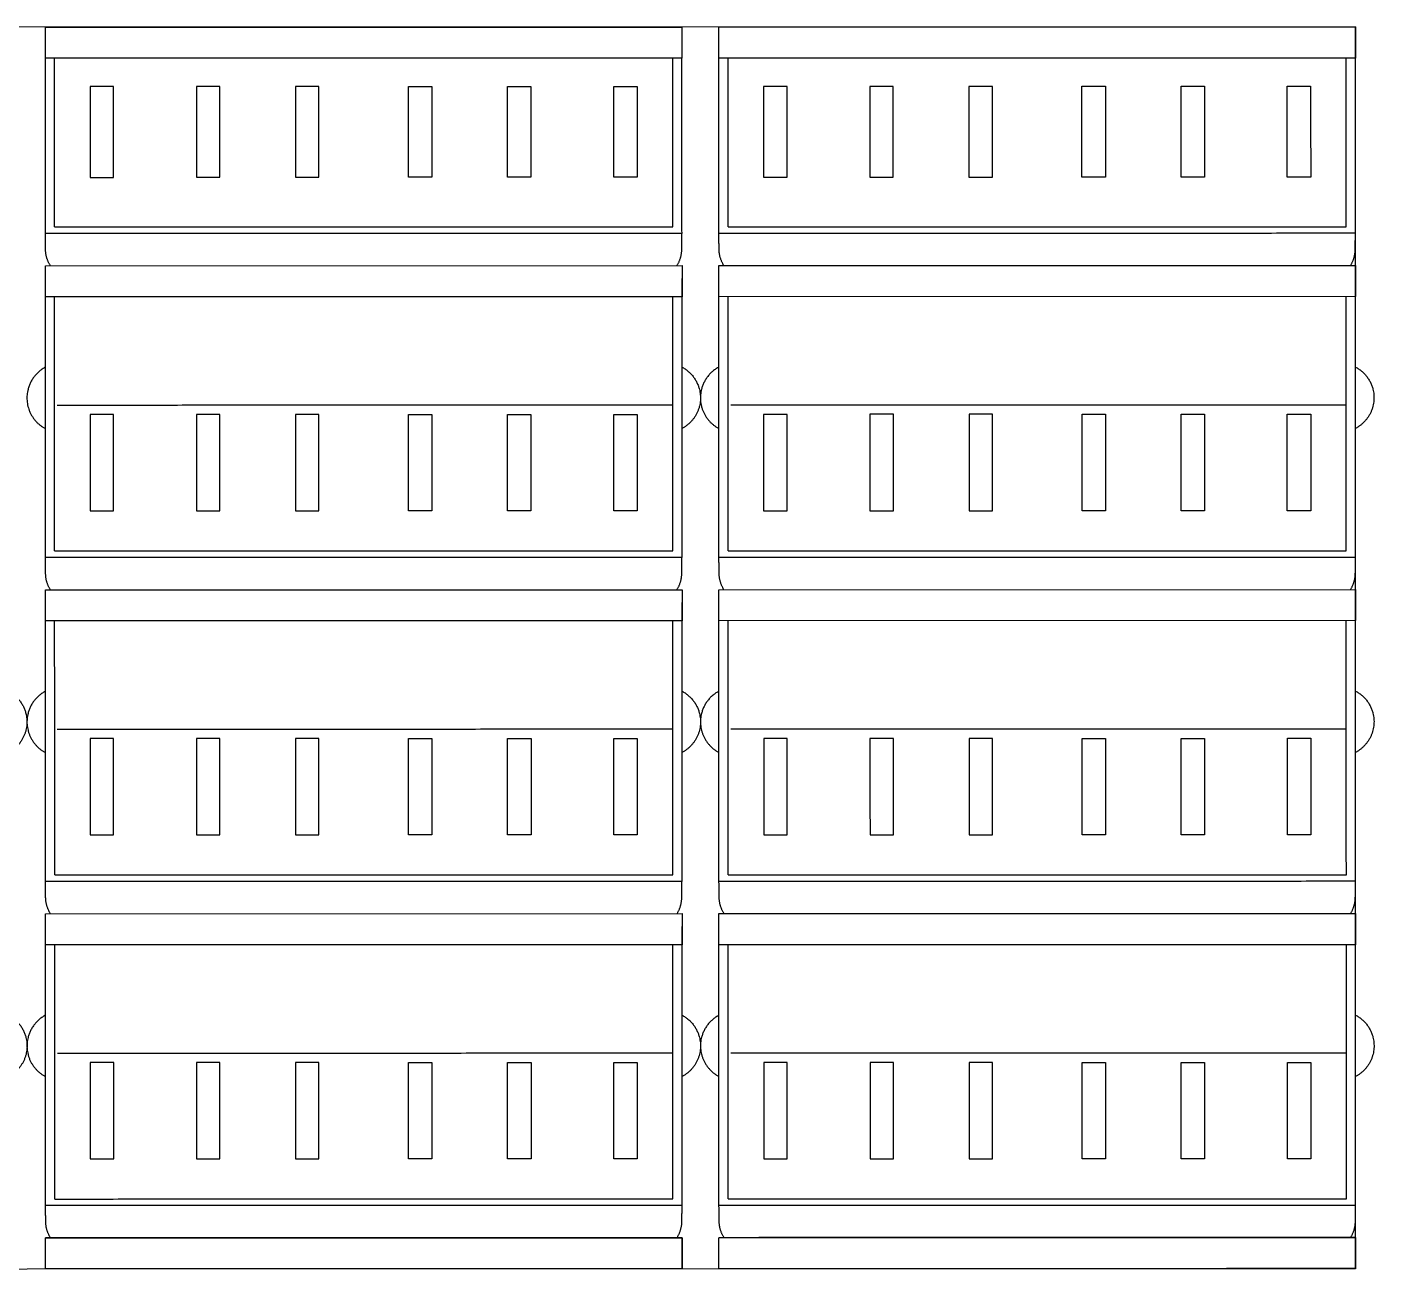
# Model space of a CAD drawing. Header units: millimetres. Extents: x 340 to 1003762, y 22 to 362022.
# Drawn here: x 613478 to 614754, y 269058 to 270234 of the extents above; entities that cross this region are included whole.
import ezdxf

# ---------------------------------------------------------------- set-up
doc = ezdxf.new("R2010")
doc.units = ezdxf.units.MM
for name, color, linetype in [('A-DEMOLICION SV', 40, 'Continuous'), ('LSBB_P_002 - PLANTA 1° NIVEL SALA DE VENTAS$0$A-LAYOUT', 7, 'Continuous'), ('LSBB_P_002 - PLANTA 1° NIVEL SALA DE VENTAS$0$A-SALA-MUEB-ESPC', 1, 'Continuous')]:
    doc.layers.add(name, color=color, linetype=linetype)

# ---------------------------------------------------------------- blocks, each defined once
blk = doc.blocks.new('LSBB_P_002 - PLANTA 1° NIVEL SALA DE VENTAS$0$SVLY')
at = {"layer": 'LSBB_P_002 - PLANTA 1° NIVEL SALA DE VENTAS$0$A-SALA-MUEB-ESPC', "elevation": 0}
for points in [[(1037.9549, 283.1668), (1037.9547, 284.3424), (1035.4393, 284.342), (1035.4395, 283.1664)], [(1036.7145, 284.3422), (1037.3171, 284.3423), (1037.3171, 284.3128), (1036.7145, 284.3128)], [(1037.3521, 284.3423), (1037.9547, 284.3424), (1037.9547, 284.3129), (1037.3521, 284.3128)], [(1036.7145, 284.1163), (1037.3172, 284.1164), (1037.3172, 284.0869), (1036.7145, 284.0869)], [(1037.3521, 284.1164), (1037.9547, 284.1165), (1037.9548, 284.087), (1037.3521, 284.0869)], [(1036.7146, 283.8095), (1037.3172, 283.8096), (1037.3172, 283.7802), (1036.7146, 283.7801)], [(1037.3522, 283.8096), (1037.9548, 283.8097), (1037.9548, 283.7803), (1037.3522, 283.7802)], [(1036.7146, 283.5028), (1037.3172, 283.5029), (1037.3172, 283.4734), (1036.7146, 283.4733)], [(1037.3522, 283.5029), (1037.9548, 283.503), (1037.9548, 283.4735), (1037.3522, 283.4734)], [(1036.7147, 283.196), (1037.3173, 283.1961), (1037.3173, 283.1667), (1036.7147, 283.1666)], [(1037.3522, 283.1961), (1037.9549, 283.1962), (1037.9549, 283.1668), (1037.3522, 283.1667)]]:
    blk.add_lwpolyline(points, close=True, dxfattribs=at)
at = {"layer": 'LSBB_P_002 - PLANTA 1° NIVEL SALA DE VENTAS$0$A-SALA-MUEB-ESPC'}
for points in [[(1036.7145, 284.1471, 0), (1036.7145, 284.2599, 0), (1036.7145, 284.3128, 0)], [(1036.7233, 284.153, 0), (1036.7233, 284.2629, 0), (1036.7233, 284.3128, 0)], [(1037.3084, 284.1531, 0), (1037.3084, 284.263, 0), (1037.3084, 284.3128, 0)], [(1037.3172, 284.1472, 0), (1037.3171, 284.26, 0), (1037.3171, 284.3128, 0)], [(1037.3521, 284.1472, 0), (1037.3521, 284.26, 0), (1037.3521, 284.3128, 0)], [(1037.3609, 284.1531, 0), (1037.3609, 284.263, 0), (1037.3609, 284.3129, 0)], [(1037.946, 284.1532, 0), (1037.946, 284.2631, 0), (1037.9459, 284.3129, 0)], [(1037.9547, 284.1473, 0), (1037.9547, 284.2601, 0), (1037.9547, 284.3129, 0)], [(1036.779, 284.286, 0), (1036.768, 284.286, 0), (1036.7569, 284.286, 0)], [(1036.7569, 284.286, 0), (1036.7569, 284.214, 0), (1036.7569, 284.1999, 0)], [(1036.7791, 284.1999, 0), (1036.7791, 284.214, 0), (1036.779, 284.286, 0)], [(1036.8796, 284.286, 0), (1036.8686, 284.286, 0), (1036.8575, 284.286, 0)], [(1036.8575, 284.286, 0), (1036.8575, 284.214, 0), (1036.8575, 284.2, 0)], [(1036.8796, 284.2, 0), (1036.8796, 284.214, 0), (1036.8796, 284.286, 0)], [(1036.9734, 284.2861, 0), (1036.9623, 284.2861, 0), (1036.9512, 284.286, 0)], [(1036.9512, 284.286, 0), (1036.9512, 284.214, 0), (1036.9512, 284.2, 0)], [(1036.9734, 284.2, 0), (1036.9734, 284.214, 0), (1036.9734, 284.2861, 0)], [(1037.0582, 284.2861, 0), (1037.0693, 284.2861, 0), (1037.0804, 284.2861, 0)], [(1037.0583, 284.2, 0), (1037.0582, 284.214, 0), (1037.0582, 284.2861, 0)], [(1037.0804, 284.2861, 0), (1037.0804, 284.214, 0), (1037.0804, 284.2, 0)], [(1037.152, 284.2861, 0), (1037.1631, 284.2861, 0), (1037.1742, 284.2861, 0)], [(1037.152, 284.2, 0), (1037.152, 284.214, 0), (1037.152, 284.2861, 0)], [(1037.1742, 284.2861, 0), (1037.1742, 284.214, 0), (1037.1742, 284.2, 0)], [(1037.2526, 284.2861, 0), (1037.2637, 284.2861, 0), (1037.2748, 284.2861, 0)], [(1037.2526, 284.2, 0), (1037.2526, 284.2141, 0), (1037.2526, 284.2861, 0)], [(1037.2748, 284.2861, 0), (1037.2748, 284.2141, 0), (1037.2748, 284.2, 0)], [(1037.4166, 284.2861, 0), (1037.4056, 284.2861, 0), (1037.3945, 284.2861, 0)], [(1037.3945, 284.2861, 0), (1037.3945, 284.2141, 0), (1037.3945, 284.2, 0)], [(1037.4166, 284.2, 0), (1037.4166, 284.2141, 0), (1037.4166, 284.2861, 0)], [(1037.5172, 284.2861, 0), (1037.5061, 284.2861, 0), (1037.4951, 284.2861, 0)], [(1037.4951, 284.2861, 0), (1037.4951, 284.2141, 0), (1037.4951, 284.2, 0)], [(1037.5172, 284.2, 0), (1037.5172, 284.2141, 0), (1037.5172, 284.2861, 0)], [(1037.611, 284.2861, 0), (1037.5999, 284.2861, 0), (1037.5888, 284.2861, 0)], [(1037.5888, 284.2861, 0), (1037.5888, 284.2141, 0), (1037.5888, 284.2001, 0)], [(1037.611, 284.2001, 0), (1037.611, 284.2141, 0), (1037.611, 284.2861, 0)], [(1037.6958, 284.2862, 0), (1037.7069, 284.2862, 0), (1037.718, 284.2862, 0)], [(1037.6958, 284.2001, 0), (1037.6958, 284.2141, 0), (1037.6958, 284.2862, 0)], [(1037.718, 284.2862, 0), (1037.718, 284.2141, 0), (1037.718, 284.2001, 0)], [(1037.7896, 284.2862, 0), (1037.8007, 284.2862, 0), (1037.8118, 284.2862, 0)], [(1037.7896, 284.2001, 0), (1037.7896, 284.2141, 0), (1037.7896, 284.2862, 0)], [(1037.8118, 284.2862, 0), (1037.8118, 284.2141, 0), (1037.8118, 284.2001, 0)], [(1037.8902, 284.2862, 0), (1037.9013, 284.2862, 0), (1037.9123, 284.2862, 0)], [(1037.8902, 284.2001, 0), (1037.8902, 284.2141, 0), (1037.8902, 284.2862, 0)], [(1037.9123, 284.2862, 0), (1037.9123, 284.2142, 0), (1037.9124, 284.2001, 0)], [(1036.7569, 284.1999, 0), (1036.768, 284.1999, 0), (1036.7791, 284.1999, 0)], [(1036.8575, 284.2, 0), (1036.8686, 284.2, 0), (1036.8796, 284.2, 0)], [(1036.9512, 284.2, 0), (1036.9623, 284.2, 0), (1036.9734, 284.2, 0)], [(1037.0804, 284.2, 0), (1037.0693, 284.2, 0), (1037.0583, 284.2, 0)], [(1037.1742, 284.2, 0), (1037.1631, 284.2, 0), (1037.152, 284.2, 0)], [(1037.2748, 284.2, 0), (1037.2637, 284.2, 0), (1037.2526, 284.2, 0)], [(1037.3945, 284.2, 0), (1037.4056, 284.2, 0), (1037.4166, 284.2, 0)], [(1037.4951, 284.2, 0), (1037.5061, 284.2, 0), (1037.5172, 284.2, 0)], [(1037.5888, 284.2001, 0), (1037.5999, 284.2001, 0), (1037.611, 284.2001, 0)], [(1037.718, 284.2001, 0), (1037.7069, 284.2001, 0), (1037.6958, 284.2001, 0)], [(1037.8118, 284.2001, 0), (1037.8007, 284.2001, 0), (1037.7896, 284.2001, 0)], [(1037.9124, 284.2001, 0), (1037.9013, 284.2001, 0), (1037.8902, 284.2001, 0)], [(1036.7233, 284.153, 0), (1037.0171, 284.1531, 0), (1037.3084, 284.1531, 0)], [(1037.3609, 284.1531, 0), (1037.6547, 284.1532, 0), (1037.946, 284.1532, 0)], [(1036.7145, 284.1471, 0), (1037.0172, 284.1471, 0), (1037.3172, 284.1472, 0)], [(1037.3521, 284.1472, 0), (1037.6547, 284.1472, 0), (1037.9547, 284.1473, 0)], [(1037.3172, 283.8404, 0), (1037.3172, 283.9824, 0), (1037.3172, 284.1043, 0)], [(1037.9548, 283.8405, 0), (1037.9548, 283.9825, 0), (1037.9547, 284.1044, 0)], [(1036.7146, 283.8403, 0), (1036.7145, 283.9823, 0), (1036.7145, 284.0869, 0)], [(1036.7233, 283.8463, 0), (1036.7233, 283.9766, 0), (1036.7233, 284.0869, 0)], [(1037.3084, 283.8463, 0), (1037.3084, 283.9766, 0), (1037.3084, 284.0869, 0)], [(1037.3521, 283.8404, 0), (1037.3521, 283.9824, 0), (1037.3521, 284.0869, 0)], [(1037.3609, 283.8464, 0), (1037.3609, 283.9767, 0), (1037.3609, 284.087, 0)], [(1037.946, 283.8464, 0), (1037.946, 283.9767, 0), (1037.946, 284.087, 0)], [(1037.3634, 283.9845, 0), (1037.6547, 283.9845, 0), (1037.946, 283.9846, 0)], [(1036.7258, 283.9844, 0), (1037.0171, 283.9845, 0), (1037.3084, 283.9845, 0)], [(1036.7791, 283.9755, 0), (1036.768, 283.9755, 0), (1036.7569, 283.9755, 0)], [(1036.7569, 283.9755, 0), (1036.7569, 283.9298, 0), (1036.7569, 283.8842, 0)], [(1036.7791, 283.8842, 0), (1036.7791, 283.9298, 0), (1036.7791, 283.9755, 0)], [(1036.8797, 283.9755, 0), (1036.8686, 283.9755, 0), (1036.8575, 283.9755, 0)], [(1036.8575, 283.9755, 0), (1036.8575, 283.9298, 0), (1036.8575, 283.8842, 0)], [(1036.8797, 283.8842, 0), (1036.8797, 283.9298, 0), (1036.8797, 283.9755, 0)], [(1036.9734, 283.9755, 0), (1036.9624, 283.9755, 0), (1036.9513, 283.9755, 0)], [(1036.9513, 283.9755, 0), (1036.9513, 283.9298, 0), (1036.9513, 283.8842, 0)], [(1036.9735, 283.8842, 0), (1036.9734, 283.9298, 0), (1036.9734, 283.9755, 0)], [(1037.0583, 283.9755, 0), (1037.0694, 283.9755, 0), (1037.0804, 283.9755, 0)], [(1037.0583, 283.8842, 0), (1037.0583, 283.9299, 0), (1037.0583, 283.9755, 0)], [(1037.0804, 283.9755, 0), (1037.0805, 283.9299, 0), (1037.0805, 283.8842, 0)], [(1037.152, 283.9755, 0), (1037.1631, 283.9755, 0), (1037.1742, 283.9755, 0)], [(1037.1521, 283.8842, 0), (1037.1521, 283.9299, 0), (1037.152, 283.9755, 0)], [(1037.1742, 283.9755, 0), (1037.1742, 283.9299, 0), (1037.1742, 283.8842, 0)], [(1037.2526, 283.9755, 0), (1037.2637, 283.9755, 0), (1037.2748, 283.9755, 0)], [(1037.2526, 283.8842, 0), (1037.2526, 283.9299, 0), (1037.2526, 283.9755, 0)], [(1037.2748, 283.9755, 0), (1037.2748, 283.9299, 0), (1037.2748, 283.8842, 0)], [(1037.4167, 283.9755, 0), (1037.4056, 283.9755, 0), (1037.3945, 283.9755, 0)], [(1037.3945, 283.9755, 0), (1037.3945, 283.9299, 0), (1037.3945, 283.8843, 0)], [(1037.4167, 283.8843, 0), (1037.4167, 283.9299, 0), (1037.4167, 283.9755, 0)], [(1037.5173, 283.9756, 0), (1037.5062, 283.9756, 0), (1037.4951, 283.9756, 0)], [(1037.4951, 283.9756, 0), (1037.4951, 283.9299, 0), (1037.4951, 283.8843, 0)], [(1037.5173, 283.8843, 0), (1037.5173, 283.9299, 0), (1037.5173, 283.9756, 0)], [(1037.611, 283.9756, 0), (1037.5999, 283.9756, 0), (1037.5889, 283.9756, 0)], [(1037.5889, 283.9756, 0), (1037.5889, 283.9299, 0), (1037.5889, 283.8843, 0)], [(1037.611, 283.8843, 0), (1037.611, 283.9299, 0), (1037.611, 283.9756, 0)], [(1037.6959, 283.9756, 0), (1037.707, 283.9756, 0), (1037.718, 283.9756, 0)], [(1037.6959, 283.8843, 0), (1037.6959, 283.9299, 0), (1037.6959, 283.9756, 0)], [(1037.718, 283.9756, 0), (1037.718, 283.93, 0), (1037.718, 283.8843, 0)], [(1037.7896, 283.9756, 0), (1037.8007, 283.9756, 0), (1037.8118, 283.9756, 0)], [(1037.7896, 283.8843, 0), (1037.7896, 283.93, 0), (1037.7896, 283.9756, 0)], [(1037.8118, 283.9756, 0), (1037.8118, 283.93, 0), (1037.8118, 283.8843, 0)], [(1037.8902, 283.9756, 0), (1037.9013, 283.9756, 0), (1037.9124, 283.9756, 0)], [(1037.8902, 283.8843, 0), (1037.8902, 283.93, 0), (1037.8902, 283.9756, 0)], [(1037.9124, 283.9756, 0), (1037.9124, 283.93, 0), (1037.9124, 283.8843, 0)], [(1036.7569, 283.8842, 0), (1036.768, 283.8842, 0), (1036.7791, 283.8842, 0)], [(1036.8575, 283.8842, 0), (1036.8686, 283.8842, 0), (1036.8797, 283.8842, 0)], [(1036.9513, 283.8842, 0), (1036.9624, 283.8842, 0), (1036.9735, 283.8842, 0)], [(1037.0805, 283.8842, 0), (1037.0694, 283.8842, 0), (1037.0583, 283.8842, 0)], [(1037.1742, 283.8842, 0), (1037.1631, 283.8842, 0), (1037.1521, 283.8842, 0)], [(1037.2748, 283.8842, 0), (1037.2637, 283.8842, 0), (1037.2526, 283.8842, 0)], [(1037.3945, 283.8843, 0), (1037.4056, 283.8843, 0), (1037.4167, 283.8843, 0)], [(1037.4951, 283.8843, 0), (1037.5062, 283.8843, 0), (1037.5173, 283.8843, 0)], [(1037.5889, 283.8843, 0), (1037.6, 283.8843, 0), (1037.611, 283.8843, 0)], [(1037.718, 283.8843, 0), (1037.707, 283.8843, 0), (1037.6959, 283.8843, 0)], [(1037.8118, 283.8843, 0), (1037.8007, 283.8843, 0), (1037.7896, 283.8843, 0)], [(1037.9124, 283.8843, 0), (1037.9013, 283.8843, 0), (1037.8902, 283.8843, 0)], [(1036.7233, 283.8463, 0), (1037.0171, 283.8463, 0), (1037.3084, 283.8463, 0)], [(1037.3609, 283.8464, 0), (1037.6547, 283.8464, 0), (1037.946, 283.8464, 0)], [(1036.7146, 283.8403, 0), (1037.0172, 283.8404, 0), (1037.3172, 283.8404, 0)], [(1037.3521, 283.8404, 0), (1037.6548, 283.8405, 0), (1037.9548, 283.8405, 0)], [(1036.7146, 283.5336, 0), (1036.7146, 283.6755, 0), (1036.7146, 283.7975, 0)], [(1037.3172, 283.5337, 0), (1037.3172, 283.6756, 0), (1037.3172, 283.7976, 0)], [(1037.3522, 283.5337, 0), (1037.3522, 283.6756, 0), (1037.3522, 283.7976, 0)], [(1037.9548, 283.5338, 0), (1037.9548, 283.6757, 0), (1037.9548, 283.7976, 0)], [(1036.7234, 283.5395, 0), (1036.7234, 283.6698, 0), (1036.7233, 283.7801, 0)], [(1037.3085, 283.5396, 0), (1037.3085, 283.6699, 0), (1037.3084, 283.7802, 0)], [(1037.361, 283.5396, 0), (1037.3609, 283.6699, 0), (1037.3609, 283.7802, 0)], [(1037.9461, 283.5397, 0), (1037.946, 283.67, 0), (1037.946, 283.7803, 0)], [(1036.7258, 283.6776, 0), (1037.0171, 283.6777, 0), (1037.3085, 283.6777, 0)], [(1036.7791, 283.6687, 0), (1036.7681, 283.6687, 0), (1036.757, 283.6687, 0)], [(1036.757, 283.6687, 0), (1036.757, 283.6231, 0), (1036.757, 283.5774, 0)], [(1036.7791, 283.5774, 0), (1036.7791, 283.6231, 0), (1036.7791, 283.6687, 0)], [(1036.8797, 283.6687, 0), (1036.8686, 283.6687, 0), (1036.8576, 283.6687, 0)], [(1036.8576, 283.6687, 0), (1036.8576, 283.6231, 0), (1036.8576, 283.5774, 0)], [(1036.8797, 283.5774, 0), (1036.8797, 283.6231, 0), (1036.8797, 283.6687, 0)], [(1036.9735, 283.6687, 0), (1036.9624, 283.6687, 0), (1036.9513, 283.6687, 0)], [(1036.9513, 283.6687, 0), (1036.9513, 283.6231, 0), (1036.9513, 283.5774, 0)], [(1036.9735, 283.5774, 0), (1036.9735, 283.6231, 0), (1036.9735, 283.6687, 0)], [(1037.0583, 283.6687, 0), (1037.0694, 283.6687, 0), (1037.0805, 283.6687, 0)], [(1037.0583, 283.5775, 0), (1037.0583, 283.6231, 0), (1037.0583, 283.6687, 0)], [(1037.0805, 283.6687, 0), (1037.0805, 283.6231, 0), (1037.0805, 283.5775, 0)], [(1037.1521, 283.6688, 0), (1037.1632, 283.6688, 0), (1037.1743, 283.6688, 0)], [(1037.1521, 283.5775, 0), (1037.1521, 283.6231, 0), (1037.1521, 283.6688, 0)], [(1037.1743, 283.6688, 0), (1037.1743, 283.6231, 0), (1037.1743, 283.5775, 0)], [(1037.2527, 283.6688, 0), (1037.2638, 283.6688, 0), (1037.2748, 283.6688, 0)], [(1037.2527, 283.5775, 0), (1037.2527, 283.6231, 0), (1037.2527, 283.6688, 0)], [(1037.2748, 283.6688, 0), (1037.2748, 283.6231, 0), (1037.2748, 283.5775, 0)], [(1037.3634, 283.6777, 0), (1037.6547, 283.6778, 0), (1037.946, 283.6778, 0)], [(1037.4167, 283.6688, 0), (1037.4056, 283.6688, 0), (1037.3946, 283.6688, 0)], [(1037.3946, 283.6688, 0), (1037.3946, 283.6231, 0), (1037.3946, 283.5775, 0)], [(1037.4167, 283.5775, 0), (1037.4167, 283.6231, 0), (1037.4167, 283.6688, 0)], [(1037.5173, 283.6688, 0), (1037.5062, 283.6688, 0), (1037.4951, 283.6688, 0)], [(1037.4951, 283.6688, 0), (1037.4951, 283.6232, 0), (1037.4952, 283.5775, 0)], [(1037.5173, 283.5775, 0), (1037.5173, 283.6232, 0), (1037.5173, 283.6688, 0)], [(1037.6111, 283.6688, 0), (1037.6, 283.6688, 0), (1037.5889, 283.6688, 0)], [(1037.5889, 283.6688, 0), (1037.5889, 283.6232, 0), (1037.5889, 283.5775, 0)], [(1037.6111, 283.5775, 0), (1037.6111, 283.6232, 0), (1037.6111, 283.6688, 0)], [(1037.6959, 283.6688, 0), (1037.707, 283.6688, 0), (1037.7181, 283.6688, 0)], [(1037.6959, 283.5775, 0), (1037.6959, 283.6232, 0), (1037.6959, 283.6688, 0)], [(1037.7181, 283.6688, 0), (1037.7181, 283.6232, 0), (1037.7181, 283.5776, 0)], [(1037.7897, 283.6688, 0), (1037.8008, 283.6688, 0), (1037.8118, 283.6688, 0)], [(1037.7897, 283.5776, 0), (1037.7897, 283.6232, 0), (1037.7897, 283.6688, 0)], [(1037.8118, 283.6688, 0), (1037.8118, 283.6232, 0), (1037.8119, 283.5776, 0)], [(1037.8903, 283.6689, 0), (1037.9013, 283.6689, 0), (1037.9124, 283.6689, 0)], [(1037.8903, 283.5776, 0), (1037.8903, 283.6232, 0), (1037.8903, 283.6689, 0)], [(1037.9124, 283.6689, 0), (1037.9124, 283.6232, 0), (1037.9124, 283.5776, 0)], [(1036.757, 283.5774, 0), (1036.7681, 283.5774, 0), (1036.7791, 283.5774, 0)], [(1036.8576, 283.5774, 0), (1036.8686, 283.5774, 0), (1036.8797, 283.5774, 0)], [(1036.9513, 283.5774, 0), (1036.9624, 283.5774, 0), (1036.9735, 283.5774, 0)], [(1037.0805, 283.5775, 0), (1037.0694, 283.5775, 0), (1037.0583, 283.5775, 0)], [(1037.1743, 283.5775, 0), (1037.1632, 283.5775, 0), (1037.1521, 283.5775, 0)], [(1037.2748, 283.5775, 0), (1037.2638, 283.5775, 0), (1037.2527, 283.5775, 0)], [(1037.3946, 283.5775, 0), (1037.4057, 283.5775, 0), (1037.4167, 283.5775, 0)], [(1037.4952, 283.5775, 0), (1037.5062, 283.5775, 0), (1037.5173, 283.5775, 0)], [(1037.5889, 283.5775, 0), (1037.6, 283.5775, 0), (1037.6111, 283.5775, 0)], [(1037.7181, 283.5776, 0), (1037.707, 283.5775, 0), (1037.6959, 283.5775, 0)], [(1037.8119, 283.5776, 0), (1037.8008, 283.5776, 0), (1037.7897, 283.5776, 0)], [(1037.9124, 283.5776, 0), (1037.9014, 283.5776, 0), (1037.8903, 283.5776, 0)], [(1036.7234, 283.5395, 0), (1037.0172, 283.5395, 0), (1037.3085, 283.5396, 0)], [(1037.361, 283.5396, 0), (1037.6548, 283.5396, 0), (1037.9461, 283.5397, 0)], [(1036.7146, 283.5336, 0), (1037.0172, 283.5336, 0), (1037.3172, 283.5337, 0)], [(1037.3522, 283.5337, 0), (1037.6548, 283.5337, 0), (1037.9548, 283.5338, 0)], [(1036.7146, 283.2268, 0), (1036.7146, 283.3688, 0), (1036.7146, 283.4907, 0)], [(1037.3173, 283.2269, 0), (1037.3173, 283.3689, 0), (1037.3172, 283.4908, 0)], [(1037.3522, 283.2269, 0), (1037.3522, 283.3689, 0), (1037.3522, 283.4908, 0)], [(1037.9549, 283.227, 0), (1037.9548, 283.3689, 0), (1037.9548, 283.4909, 0)], [(1036.7234, 283.2327, 0), (1036.7234, 283.363, 0), (1036.7234, 283.4733, 0)], [(1037.3085, 283.2328, 0), (1037.3085, 283.3631, 0), (1037.3085, 283.4734, 0)], [(1037.361, 283.2328, 0), (1037.361, 283.3631, 0), (1037.361, 283.4734, 0)], [(1037.9461, 283.2329, 0), (1037.9461, 283.3632, 0), (1037.9461, 283.4735, 0)], [(1036.7259, 283.3709, 0), (1037.0172, 283.3709, 0), (1037.3085, 283.371, 0)], [(1036.7792, 283.3619, 0), (1036.7681, 283.3619, 0), (1036.757, 283.3619, 0)], [(1036.757, 283.3619, 0), (1036.757, 283.3163, 0), (1036.757, 283.2707, 0)], [(1036.7792, 283.2707, 0), (1036.7792, 283.3163, 0), (1036.7792, 283.3619, 0)], [(1036.8798, 283.362, 0), (1036.8687, 283.362, 0), (1036.8576, 283.3619, 0)], [(1036.8576, 283.3619, 0), (1036.8576, 283.3163, 0), (1036.8576, 283.2707, 0)], [(1036.8798, 283.2707, 0), (1036.8798, 283.3163, 0), (1036.8798, 283.362, 0)], [(1036.9735, 283.362, 0), (1036.9624, 283.362, 0), (1036.9514, 283.362, 0)], [(1036.9514, 283.362, 0), (1036.9514, 283.3163, 0), (1036.9514, 283.2707, 0)], [(1036.9735, 283.2707, 0), (1036.9735, 283.3163, 0), (1036.9735, 283.362, 0)], [(1037.0584, 283.362, 0), (1037.0694, 283.362, 0), (1037.0805, 283.362, 0)], [(1037.0584, 283.2707, 0), (1037.0584, 283.3163, 0), (1037.0584, 283.362, 0)], [(1037.0805, 283.362, 0), (1037.0805, 283.3163, 0), (1037.0805, 283.2707, 0)], [(1037.1521, 283.362, 0), (1037.1632, 283.362, 0), (1037.1743, 283.362, 0)], [(1037.1521, 283.2707, 0), (1037.1521, 283.3164, 0), (1037.1521, 283.362, 0)], [(1037.1743, 283.362, 0), (1037.1743, 283.3164, 0), (1037.1743, 283.2707, 0)], [(1037.2527, 283.362, 0), (1037.2638, 283.362, 0), (1037.2749, 283.362, 0)], [(1037.2527, 283.2707, 0), (1037.2527, 283.3164, 0), (1037.2527, 283.362, 0)], [(1037.2749, 283.362, 0), (1037.2749, 283.3164, 0), (1037.2749, 283.2707, 0)], [(1037.3635, 283.371, 0), (1037.6548, 283.371, 0), (1037.9461, 283.3711, 0)], [(1037.4168, 283.362, 0), (1037.4057, 283.362, 0), (1037.3946, 283.362, 0)], [(1037.3946, 283.362, 0), (1037.3946, 283.3164, 0), (1037.3946, 283.2707, 0)], [(1037.4168, 283.2707, 0), (1037.4168, 283.3164, 0), (1037.4168, 283.362, 0)], [(1037.5173, 283.362, 0), (1037.5063, 283.362, 0), (1037.4952, 283.362, 0)], [(1037.4952, 283.362, 0), (1037.4952, 283.3164, 0), (1037.4952, 283.2708, 0)], [(1037.5174, 283.2708, 0), (1037.5174, 283.3164, 0), (1037.5173, 283.362, 0)], [(1037.6111, 283.3621, 0), (1037.6, 283.3621, 0), (1037.589, 283.3621, 0)], [(1037.589, 283.3621, 0), (1037.589, 283.3164, 0), (1037.589, 283.2708, 0)], [(1037.6111, 283.2708, 0), (1037.6111, 283.3164, 0), (1037.6111, 283.3621, 0)], [(1037.696, 283.3621, 0), (1037.707, 283.3621, 0), (1037.7181, 283.3621, 0)], [(1037.696, 283.2708, 0), (1037.696, 283.3164, 0), (1037.696, 283.3621, 0)], [(1037.7181, 283.3621, 0), (1037.7181, 283.3164, 0), (1037.7181, 283.2708, 0)], [(1037.7897, 283.3621, 0), (1037.8008, 283.3621, 0), (1037.8119, 283.3621, 0)], [(1037.7897, 283.2708, 0), (1037.7897, 283.3164, 0), (1037.7897, 283.3621, 0)], [(1037.8119, 283.3621, 0), (1037.8119, 283.3164, 0), (1037.8119, 283.2708, 0)], [(1037.8903, 283.3621, 0), (1037.9014, 283.3621, 0), (1037.9125, 283.3621, 0)], [(1037.8903, 283.2708, 0), (1037.8903, 283.3165, 0), (1037.8903, 283.3621, 0)], [(1037.9125, 283.3621, 0), (1037.9125, 283.3165, 0), (1037.9125, 283.2708, 0)], [(1036.757, 283.2707, 0), (1036.7681, 283.2707, 0), (1036.7792, 283.2707, 0)], [(1036.8576, 283.2707, 0), (1036.8687, 283.2707, 0), (1036.8798, 283.2707, 0)], [(1036.9514, 283.2707, 0), (1036.9625, 283.2707, 0), (1036.9735, 283.2707, 0)], [(1037.0805, 283.2707, 0), (1037.0695, 283.2707, 0), (1037.0584, 283.2707, 0)], [(1037.1743, 283.2707, 0), (1037.1632, 283.2707, 0), (1037.1521, 283.2707, 0)], [(1037.2749, 283.2707, 0), (1037.2638, 283.2707, 0), (1037.2527, 283.2707, 0)], [(1037.3946, 283.2707, 0), (1037.4057, 283.2707, 0), (1037.4168, 283.2707, 0)], [(1037.4952, 283.2708, 0), (1037.5063, 283.2708, 0), (1037.5174, 283.2708, 0)], [(1037.589, 283.2708, 0), (1037.6, 283.2708, 0), (1037.6111, 283.2708, 0)], [(1037.7181, 283.2708, 0), (1037.707, 283.2708, 0), (1037.696, 283.2708, 0)], [(1037.8119, 283.2708, 0), (1037.8008, 283.2708, 0), (1037.7897, 283.2708, 0)], [(1037.9125, 283.2708, 0), (1037.9014, 283.2708, 0), (1037.8903, 283.2708, 0)], [(1036.7234, 283.2327, 0), (1037.0172, 283.2328, 0), (1037.3085, 283.2328, 0)], [(1037.361, 283.2328, 0), (1037.6548, 283.2329, 0), (1037.9461, 283.2329, 0)], [(1036.7146, 283.2268, 0), (1037.0173, 283.2269, 0), (1037.3173, 283.2269, 0)], [(1037.3522, 283.2269, 0), (1037.6549, 283.227, 0), (1037.9549, 283.227, 0)], [(1037.3173, 283.1961, 0), (1037.016, 283.1961, 0), (1036.7147, 283.196, 0)], [(1036.7147, 283.1666, 0), (1036.7147, 283.1807, 0), (1036.7147, 283.196, 0)], [(1037.3173, 283.167, 0), (1037.3173, 283.1808, 0), (1037.3173, 283.1961, 0)], [(1037.9549, 283.1962, 0), (1037.6536, 283.1962, 0), (1037.3522, 283.1961, 0)], [(1037.3522, 283.1667, 0), (1037.3522, 283.1808, 0), (1037.3522, 283.1961, 0)], [(1037.9549, 283.167, 0), (1037.9549, 283.1809, 0), (1037.9549, 283.1962, 0)], [(1037.3173, 283.1667, 0), (1037.016, 283.1666, 0), (1036.7147, 283.1666, 0)], [(1037.9549, 283.1668, 0), (1037.6536, 283.1667, 0), (1037.3522, 283.1667, 0)]]:
    blk.add_open_spline(points, degree=2, dxfattribs=at)
for points, weights, knots in [([(1036.7193, 284.1163, 0), (1036.7149, 284.1232, 0), (1036.7147, 284.1314, 0), (1036.7146, 284.1393, 0), (1036.7145, 284.1471, 0)], [1, 0.963301646965, 1, 1, 1], [0, 0, 0, 1.596409, 1.596409, 3.723022, 3.723022, 3.723022]), ([(1037.3124, 284.1164, 0), (1037.3168, 284.1233, 0), (1037.317, 284.1315, 0), (1037.3171, 284.1393, 0), (1037.3172, 284.1472, 0)], [1, 0.963301646965, 1, 1, 1], [0, 0, 0, 1.596409, 1.596409, 3.723022, 3.723022, 3.723022]), ([(1037.3569, 284.1164, 0), (1037.3525, 284.1233, 0), (1037.3523, 284.1315, 0), (1037.3522, 284.1393, 0), (1037.3521, 284.1472, 0)], [1, 0.963301646965, 1, 1, 1], [0, 0, 0, 1.596409, 1.596409, 3.723022, 3.723022, 3.723022]), ([(1037.95, 284.1165, 0), (1037.9544, 284.1234, 0), (1037.9545, 284.1316, 0), (1037.9546, 284.1394, 0), (1037.9547, 284.1473, 0)], [1, 0.963301646965, 1, 1, 1], [0, 0, 0, 1.596409, 1.596409, 3.723022, 3.723022, 3.723022]), ([(1036.7145, 284.0202, 0), (1036.7009, 284.0129, 0), (1036.6978, 283.9978, 0), (1036.6927, 283.9736, 0), (1036.7145, 283.9621, 0)], [1, 0.905033936831, 1, 0.799622118104, 1], [0, 0, 0, 2.887952, 2.887952, 7.122102, 7.122102, 7.122102]), ([(1037.3172, 284.0203, 0), (1037.3308, 284.013, 0), (1037.334, 283.9979, 0), (1037.339, 283.9737, 0), (1037.3172, 283.9622, 0)], [1, 0.905033936831, 1, 0.799622118104, 1], [0, 0, 0, 2.887952, 2.887952, 7.122102, 7.122102, 7.122102]), ([(1037.3521, 284.0203, 0), (1037.3385, 284.013, 0), (1037.3353, 283.9979, 0), (1037.3303, 283.9737, 0), (1037.3521, 283.9622, 0)], [1, 0.905033936831, 1, 0.799622118104, 1], [0, 0, 0, 2.887952, 2.887952, 7.122102, 7.122102, 7.122102]), ([(1037.9548, 284.0203, 0), (1037.9684, 284.0131, 0), (1037.9716, 283.998, 0), (1037.9766, 283.9738, 0), (1037.9548, 283.9623, 0)], [1, 0.905033936831, 1, 0.799622118104, 1], [0, 0, 0, 2.887952, 2.887952, 7.122102, 7.122102, 7.122102]), ([(1036.7193, 283.8095, 0), (1036.7149, 283.8165, 0), (1036.7148, 283.8246, 0), (1036.7147, 283.8325, 0), (1036.7146, 283.8403, 0)], [1, 0.963301646965, 1, 1, 1], [0, 0, 0, 1.596409, 1.596409, 3.723022, 3.723022, 3.723022]), ([(1037.3124, 283.8096, 0), (1037.3168, 283.8165, 0), (1037.317, 283.8247, 0), (1037.3171, 283.8326, 0), (1037.3172, 283.8404, 0)], [1, 0.963301646965, 1, 1, 1], [0, 0, 0, 1.596409, 1.596409, 3.723022, 3.723022, 3.723022]), ([(1037.3569, 283.8096, 0), (1037.3525, 283.8165, 0), (1037.3524, 283.8247, 0), (1037.3523, 283.8326, 0), (1037.3521, 283.8404, 0)], [1, 0.963301646965, 1, 1, 1], [0, 0, 0, 1.596409, 1.596409, 3.723022, 3.723022, 3.723022]), ([(1037.95, 283.8097, 0), (1037.9544, 283.8166, 0), (1037.9546, 283.8248, 0), (1037.9547, 283.8327, 0), (1037.9548, 283.8405, 0)], [1, 0.963301646965, 1, 1, 1], [0, 0, 0, 1.596409, 1.596409, 3.723022, 3.723022, 3.723022]), ([(1036.6796, 283.7134, 0), (1036.6933, 283.7062, 0), (1036.6964, 283.6911, 0), (1036.7014, 283.6669, 0), (1036.6796, 283.6553, 0)], [1, 0.905033936831, 1, 0.799622118104, 1], [0, 0, 0, 2.887952, 2.887952, 7.122102, 7.122102, 7.122102]), ([(1036.7146, 283.7134, 0), (1036.7009, 283.7062, 0), (1036.6978, 283.6911, 0), (1036.6928, 283.6669, 0), (1036.7146, 283.6553, 0)], [1, 0.905033936831, 1, 0.799622118104, 1], [0, 0, 0, 2.887952, 2.887952, 7.122102, 7.122102, 7.122102]), ([(1037.3172, 283.7135, 0), (1037.3309, 283.7063, 0), (1037.334, 283.6911, 0), (1037.339, 283.667, 0), (1037.3172, 283.6554, 0)], [1, 0.905033936831, 1, 0.799622118104, 1], [0, 0, 0, 2.887952, 2.887952, 7.122102, 7.122102, 7.122102]), ([(1037.3522, 283.7135, 0), (1037.3385, 283.7063, 0), (1037.3354, 283.6911, 0), (1037.3304, 283.667, 0), (1037.3522, 283.6554, 0)], [1, 0.905033936831, 1, 0.799622118104, 1], [0, 0, 0, 2.887952, 2.887952, 7.122102, 7.122102, 7.122102]), ([(1037.9548, 283.7136, 0), (1037.9685, 283.7064, 0), (1037.9716, 283.6912, 0), (1037.9766, 283.6671, 0), (1037.9548, 283.6555, 0)], [1, 0.905033936831, 1, 0.799622118104, 1], [0, 0, 0, 2.887952, 2.887952, 7.122102, 7.122102, 7.122102]), ([(1036.7194, 283.5028, 0), (1036.715, 283.5097, 0), (1036.7148, 283.5179, 0), (1036.7147, 283.5257, 0), (1036.7146, 283.5336, 0)], [1, 0.963301646965, 1, 1, 1], [0, 0, 0, 1.596409, 1.596409, 3.723022, 3.723022, 3.723022]), ([(1037.3125, 283.5029, 0), (1037.3169, 283.5098, 0), (1037.317, 283.518, 0), (1037.3171, 283.5258, 0), (1037.3172, 283.5337, 0)], [1, 0.963301646965, 1, 1, 1], [0, 0, 0, 1.596409, 1.596409, 3.723022, 3.723022, 3.723022]), ([(1037.357, 283.5029, 0), (1037.3526, 283.5098, 0), (1037.3524, 283.518, 0), (1037.3523, 283.5258, 0), (1037.3522, 283.5337, 0)], [1, 0.963301646965, 1, 1, 1], [0, 0, 0, 1.596409, 1.596409, 3.723022, 3.723022, 3.723022]), ([(1037.9501, 283.503, 0), (1037.9544, 283.5099, 0), (1037.9546, 283.5181, 0), (1037.9547, 283.5259, 0), (1037.9548, 283.5338, 0)], [1, 0.963301646965, 1, 1, 1], [0, 0, 0, 1.596409, 1.596409, 3.723022, 3.723022, 3.723022]), ([(1036.6797, 283.4067, 0), (1036.6933, 283.3994, 0), (1036.6965, 283.3843, 0), (1036.7015, 283.3601, 0), (1036.6797, 283.3486, 0)], [1, 0.905033936831, 1, 0.799622118104, 1], [0, 0, 0, 2.887952, 2.887952, 7.122102, 7.122102, 7.122102]), ([(1036.7146, 283.4067, 0), (1036.701, 283.3994, 0), (1036.6978, 283.3843, 0), (1036.6928, 283.3601, 0), (1036.7146, 283.3486, 0)], [1, 0.905033936831, 1, 0.799622118104, 1], [0, 0, 0, 2.887952, 2.887952, 7.122102, 7.122102, 7.122102]), ([(1037.3173, 283.4067, 0), (1037.3309, 283.3995, 0), (1037.334, 283.3844, 0), (1037.3391, 283.3602, 0), (1037.3173, 283.3487, 0)], [1, 0.905033936831, 1, 0.799622118104, 1], [0, 0, 0, 2.887952, 2.887952, 7.122102, 7.122102, 7.122102]), ([(1037.3522, 283.4067, 0), (1037.3386, 283.3995, 0), (1037.3354, 283.3844, 0), (1037.3304, 283.3602, 0), (1037.3522, 283.3487, 0)], [1, 0.905033936831, 1, 0.799622118104, 1], [0, 0, 0, 2.887952, 2.887952, 7.122102, 7.122102, 7.122102]), ([(1037.9548, 283.4068, 0), (1037.9685, 283.3996, 0), (1037.9716, 283.3845, 0), (1037.9767, 283.3603, 0), (1037.9549, 283.3487, 0)], [1, 0.905033936831, 1, 0.799622118104, 1], [0, 0, 0, 2.887952, 2.887952, 7.122102, 7.122102, 7.122102]), ([(1036.7194, 283.196, 0), (1036.715, 283.2029, 0), (1036.7149, 283.2111, 0), (1036.7148, 283.219, 0), (1036.7146, 283.2268, 0)], [1, 0.963301646965, 1, 1, 1], [0, 0, 0, 1.596409, 1.596409, 3.723022, 3.723022, 3.723022]), ([(1037.3125, 283.1961, 0), (1037.3169, 283.203, 0), (1037.3171, 283.2112, 0), (1037.3172, 283.2191, 0), (1037.3173, 283.2269, 0)], [1, 0.963301646965, 1, 1, 1], [0, 0, 0, 1.596409, 1.596409, 3.723022, 3.723022, 3.723022]), ([(1037.357, 283.1961, 0), (1037.3526, 283.203, 0), (1037.3524, 283.2112, 0), (1037.3523, 283.2191, 0), (1037.3522, 283.2269, 0)], [1, 0.963301646965, 1, 1, 1], [0, 0, 0, 1.596409, 1.596409, 3.723022, 3.723022, 3.723022]), ([(1037.9501, 283.1962, 0), (1037.9545, 283.2031, 0), (1037.9547, 283.2113, 0), (1037.9548, 283.2191, 0), (1037.9549, 283.227, 0)], [1, 0.963301646965, 1, 1, 1], [0, 0, 0, 1.596409, 1.596409, 3.723022, 3.723022, 3.723022])]:
    blk.add_rational_spline(points, weights, degree=2, knots=knots, dxfattribs=at)
for points in [[(1037.3173, 283.1667, 0), (1037.3173, 283.1665, 0), (1037.3173, 283.167, 0)], [(1037.9549, 283.1668, 0), (1037.9549, 283.1666, 0), (1037.9549, 283.167, 0)]]:
    blk.add_rational_spline(points, [0.890165042945, 0.781367627087, 0.995879238195], degree=2, dxfattribs=at)
blk = doc.blocks.new('LSBB_P_002 - PLANTA 1° NIVEL SALA DE VENTAS', base_point=(223.5696, 14.2202))
at = {"layer": 'LSBB_P_002 - PLANTA 1° NIVEL SALA DE VENTAS$0$A-LAYOUT', "color": 1}
blk.add_blockref('LSBB_P_002 - PLANTA 1° NIVEL SALA DE VENTAS$0$SVLY', (-200, 0), dxfattribs=at)

msp = doc.modelspace()

# ---------------------------------------------------------------- block references
at = {"layer": 'A-DEMOLICION SV', "xscale": 1000, "yscale": 1000, "zscale": 1000}
msp.add_blockref('LSBB_P_002 - PLANTA 1° NIVEL SALA DE VENTAS', (350.9, 111.5), dxfattribs=at)

doc.saveas('drawing.dxf')
